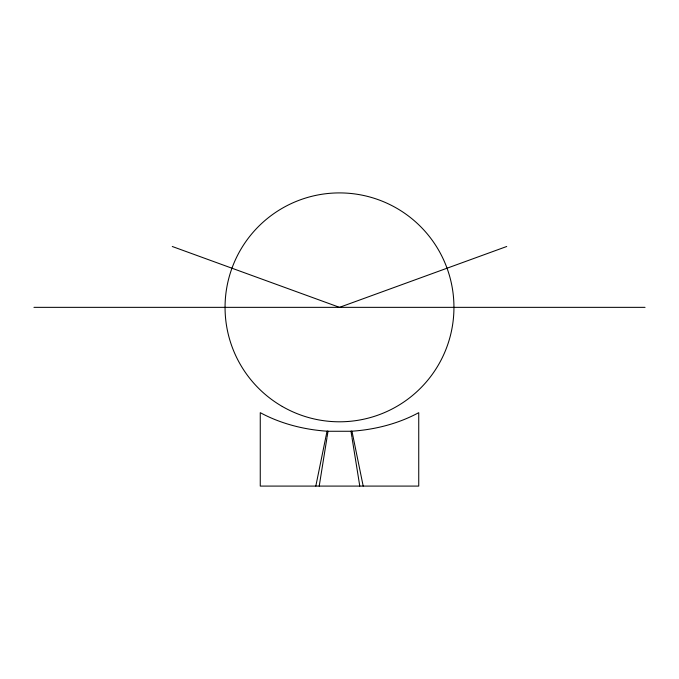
<?xml version="1.0" encoding="UTF-8"?>
<svg xmlns="http://www.w3.org/2000/svg" width="679" height="679" viewBox="0 0 679 679"><rect width="100%" height="100%" fill="white"/><g stroke="black" fill="none" stroke-linecap="round" stroke-linejoin="round"><path stroke-width="1.02" d="M319.215 486.088L326.93 438.057M327.066 437.2L328.033 431.199L327.04 431.199A182.201 182.201 0 0 1 313.579 429.79C295.026 427.116 276.777 421.608 260.261 412.662L260.261 486.088L418.739 486.088L418.739 412.662C402.223 421.608 383.974 427.116 365.421 429.79A182.201 182.201 0 0 1 351.96 431.199L350.967 431.199L351.934 437.2M315.811 486.088L327.04 431.199M506.721 246.494L339.5 307.349L172.279 246.494M33.95 307.349L645.05 307.349M327.363 431.267L351.637 431.267M351.96 431.199L363.189 486.088M352.07 438.057L359.785 486.088M282.277 406.466A114.445 114.445 0 0 0 453.945 307.349A114.445 114.445 0 0 0 282.277 208.241A114.445 114.445 0 0 0 282.277 406.466"/></g></svg>
